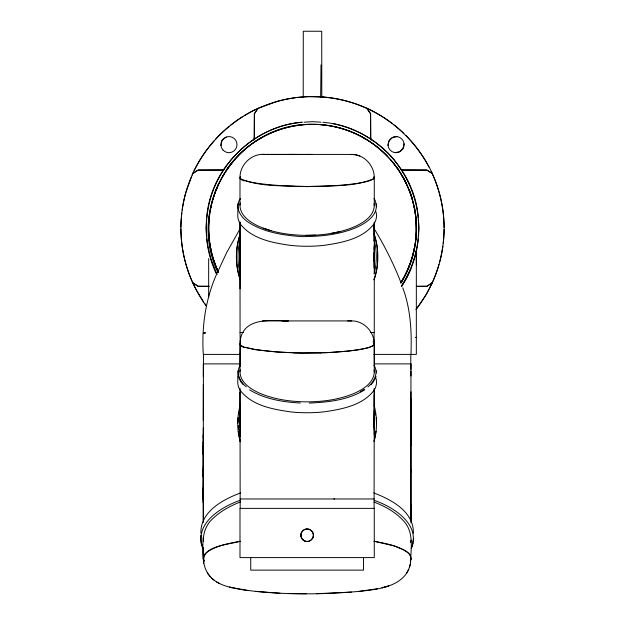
<?xml version="1.0" encoding="UTF-8"?>
<svg xmlns="http://www.w3.org/2000/svg" width="625" height="625" viewBox="0 0 625 625"><rect width="100%" height="100%" fill="white"/><g stroke="black" fill="none" stroke-linecap="round" stroke-linejoin="round"><path stroke-width="0.94" d="M373.961 502.023C385.008 506.289 395.812 512.172 403.75 521.141C414.422 532.484 410.703 549.234 410.547 563.219C406.016 586.75 378.258 589.352 358.906 591.398C320.109 594.844 280.828 594.977 242.188 589.719C232.648 588.016 222.57 586.32 214.547 580.523C203.867 573.359 202.211 559.555 203.297 547.789M203.289 520.539L203.312 384.523M203.289 493.68L203.289 487.5M203.297 476.672L203.289 465.211M203.437 465.016L203.289 441.516L203.297 522.5M203.711 563.234C202.922 548.234 200 530.102 212.562 518.875C220.461 511.117 230.398 505.805 240.648 501.844M203.289 428.047L203.297 503.008L203.43 477.516M208.664 258.578L208.664 297.43M262.461 320.922L351.25 320.922C363.75 320.508 374.391 331.883 374.273 344.164L374.281 372.258C373.695 382.883 363.328 389.211 354.641 393.195C339.688 399.547 323.281 401.773 307.125 401.859C290.969 401.781 274.586 399.523 259.617 393.203C250.82 389.148 240.156 382.633 239.977 371.742L239.992 344.195C240.57 317.047 269.719 320.266 288.438 320.922L282.172 320.922M240.008 272.312L240.039 277.234L240.016 235.688M240 222.148L240.008 288.875M262.328 154.422L351.266 154.422C363.766 154.016 374.383 165.398 374.273 177.664L374.281 205.758C373.828 215.992 363.969 222.281 355.648 226.258C339.961 233.18 322.586 235.414 305.562 235.359C289.547 235.148 273.32 232.719 258.57 226.242C250.133 222.211 240.047 215.727 239.977 205.242L239.992 177.695C239.75 164.625 251.812 153.117 264.891 154.422M239.992 393.531L240 388.234M303.203 97.586L303.281 31.25L321.719 31.25L321.797 97.57M374.086 341.867L374.094 332.469L370.875 332.469M374.086 508.367L374.258 388.555M374.266 278.125L374.273 332.469L370.633 332.469M374.266 274.055L374.258 222.062M374.266 406.227L374.266 394.68M410.961 522.969L410.945 363.891L374.344 363.891M410.961 519.688L410.969 504.656M416.344 265.055L416.336 250.773L416.336 354.398L373.883 354.398M203.289 376.68L203.312 363.891L240.703 363.891M203.297 499.227L203.312 488.93M203.289 477.594L203.297 474.195L203.445 477.117M203.281 438.133L203.289 435.305M203.305 451.508L203.297 454.289L203.289 445.539M410.938 369.375L410.945 363.891M410.953 472.656L410.961 469.789M203.289 500.578L203.437 478.602M240.172 508.367L239.992 392.094L239.992 406.227M367.297 108.547A131.703 131.703 0 0 0 276.727 101.539L258 108.398L254.383 113.664L254.336 137.539L253.594 140.102M254.188 139.914L254.383 113.664M240 434.344L240.039 430.281L240 437.125L239.992 429.625M374.164 253.25L374.234 246.766M374.25 410.141L374.094 418.633L374.266 388.828M320.648 97.523L321.016 64.922M240.008 265.25L240.313 250.75M374.266 423.344L374.086 424.109L374.266 423.336A66.992 66.992 0 0 0 374.164 419.578A67.039 67.039 0 0 1 374.164 427.133M203.406 466.227L203.406 476.031M238.328 421.938L238.438 417.617M237.781 423.383L237.953 417.977M240.289 426.914L240.172 418.422M377.484 264.055L377.484 249.602A70.617 70.617 0 0 0 374.086 234.18M240.242 426.477A67.711 67.711 0 0 1 240.164 423.594L240.305 420.867M236.82 249.187L236.414 256.828L236.82 264.484M206.539 219.695L205.977 228.18L206.539 236.664M206.672 217.812C210.297 168.5 252.891 126.305 302.016 122.188M418.328 238.555C416.742 255.609 411.023 272.398 401.422 286.625M418.461 236.664L419.023 228.18L418.461 219.695M374.07 261.539L374.203 259.711M237.953 370.711L237.758 382.234A82.484 33.219 0 0 0 240.531 390.781C252.172 405.57 272.469 409.234 290.055 411.82A63.734 25.664 0 0 0 324.203 411.82C341.789 409.234 362.086 405.57 373.727 390.781A82.484 33.219 0 0 0 375.891 378.18M415.516 241.242C418.398 218.242 413.398 194.375 401.406 174.531L406.031 183.07M209.469 215.211C207.109 234.539 210.203 254.469 218.414 272.141M374.047 425.977L374.086 418.422M374.023 427.266L374.062 418.203M238.031 203.664L237.758 215.734A82.484 33.219 0 0 0 240.531 224.281C252.172 239.07 272.469 242.742 290.055 245.32A63.734 25.672 0 0 0 324.203 245.32C341.789 242.734 362.086 239.07 373.727 224.281A82.484 33.219 0 0 0 375.891 211.68M239.977 205.242L240.305 202.859M239.977 371.742L240.305 369.359M410.719 560.102L410.477 556.055A107.992 24.117 -2 0 0 403.281 549.602M238.844 414.023L239.102 412.211M413.383 533.172C413.945 511.555 391.297 499.523 373.758 492.93M410.594 542.547L410.953 540.117M376.227 203.664C377.922 215.758 365.461 223.484 355.922 227.664C338.75 234.906 319.859 236.648 301.398 236.594C283.57 235.312 265.062 232.586 249.594 223.039C241.367 218.391 233.727 207.531 240.508 198.516M376.07 431.234L374.016 441.484M412.781 543.336L413.602 538.391M200.898 535.289L200.891 542.195L202.703 547.258M374.625 437.086L374.914 435.383M416.102 309.43L426.469 294.133L432.258 282.734A131.75 131.75 0 0 0 432.273 173.641L432.32 173.531C419.031 144.953 395.539 121.383 366.859 108.258L370.625 113.703L370.664 137.539L371.398 140.078M206.578 306.062L203.758 302.438L196.234 289.812L192.734 282.727A131.688 131.688 0 0 1 185.859 192.414L192.742 173.508C205.891 145 229.328 121.586 257.828 108.422L258 108.398M220.945 145.531L222.023 140.32L226.289 137.023M388.047 145.531L389.125 140.32L393.391 137.023A8.055 8.055 0 0 1 403.656 147.289L400.328 151.602M404.055 143.727L402.977 148.945L398.711 152.234A8.055 8.055 0 0 1 388.047 143.727M203.953 561.125C201.32 545.859 230.305 544.406 239.852 541.328M211.031 207.453L211.461 205.555M240.133 177.109L240.305 178.594C260.953 187.625 285.047 185.211 307.133 186.648C329.211 185.211 353.312 187.633 373.961 178.586L373.961 176.836L373.945 178.531M240.133 343.609L240.727 345.445L243.438 346.914L255.234 349.695L277.023 352.078L301.898 353.117L328.227 352.625L348.336 351.102L359.023 349.695L368.422 347.711L373.539 345.445L374.273 344.164L373.961 343.336L373.945 345.031M414.5 247.703C412.008 259.898 407.602 271.758 401.039 282.359M239.359 410.391L240.383 406.148M416.625 248.625C413.898 261.594 409.023 274.141 401.789 285.266M409.367 567.359L410.547 563.219M411.508 547.305L412.523 544.133M212.375 200.648L215.086 192.211L218.844 183.336L215.086 192.211M374.094 423.719L374.273 423.164M410.313 561.125L410.969 558.336A105.695 23.562 -2 0 0 407.32 552.203C397.531 545.414 385.375 543.453 373.906 541.242M374.258 267.852L374.164 252.516M411.445 548.328L413.039 543.641M411.258 548.102C421.273 524.406 393.438 507.055 374.516 500.43M374.102 257.617L374.266 256.859A66.992 66.992 0 0 0 374.164 253.078M240.313 176.867L240.313 178.531M240.313 343.359L240.313 345.031M216.25 275.023C205.359 299.961 201.586 327.328 203.289 354.398L240.375 354.398M376.07 376.516L373.266 382.055L370.961 384.773M409.117 265.742L409.891 264.008M217.227 272.859L226.711 252.508L240.359 228.273M410.93 268.852L406.492 278.258L401.625 286.406M406.789 573.062L408.703 569.273M312.344 538.695L312.914 537.617A6.242 6.219 90 0 0 312.914 532.82L311.562 530.789L309.531 529.43A6.242 6.219 0.4 0 0 304.727 529.43L302.695 530.789L301.344 532.82A6.242 6.219 -89.8 0 0 301.336 537.617L302.695 539.648L304.727 541.008A6.242 6.219 0.4 0 0 309.531 541.008L311.562 539.648L312.914 537.617M240.188 365.32C235.453 372.789 240.109 381.906 246.32 386.875M239.273 200.289L240.109 198.914M254.438 113.836L257.828 108.422M401.016 282.945C415.016 260.656 419.727 232.922 414.43 207.18M388.445 141.969L391.219 138.375M367.938 386.867C374.141 381.898 378.812 372.805 374.078 365.336M192.711 173.688L197.922 170.094L221.852 170.016L224.297 169.367M432.258 282.734L426.977 286.305L416.32 286.359M192.742 173.508L197.477 170.562M432.234 282.883L426.805 286.258L416.383 286.312M259.453 139.117L261.023 138.172M360.305 391.727L364.328 389.336M262.188 137.352C226.555 156.57 204.773 198 209.148 238.25A109.477 106.617 -12 0 0 213.023 257.992L216.391 267.492A108.477 105.602 -8.4 0 0 218.414 272.117M364.688 389.82C348.164 400.102 328.312 402.227 309.289 403.086M240.289 500.266C221.031 506.844 193.266 523.992 203 548.102M240.5 492.93C222.961 499.523 200.312 511.555 200.875 533.172M224.352 169.195L221.852 170.016L198.266 170.07M382.203 587.742L388.805 585.938L385.977 586.695M382.078 587.758L384.641 587.078M331.43 233.367L340.148 231.562M391.773 137.656L396.953 136.625M395.148 152.641L399.469 151.773M377.539 588.758L358.906 591.398M240.352 541.242C228.875 543.445 216.727 545.43 206.922 552.203A105.688 23.578 2.1 0 0 203.289 558.336L203.781 560.672L203.289 558.336M351.336 592.094L316.461 593.703M303.648 96.906L301.828 97.039L308.375 96.641L323.836 97.086L321.453 96.906M302.078 122.312C256.445 125.797 216.867 162.508 208.398 207.219A128.539 116.672 0 0 0 208.383 248.625L210.898 258.742L217.148 274.57M303.977 122.195L312.5 121.664L321.023 122.195M305.562 235.359L315.516 235.164M320.281 186.438L293.977 186.438M320.281 352.938L293.977 352.938M293.477 154.422L289.188 154.438L296.867 154.422M351.727 320.922L347.664 320.922M243.398 332.469L240.062 332.469L240.008 222.055M243.625 332.469L240.062 332.469L240.172 341.867M240.313 341.867L239.992 366.516M372.977 341.867L374.266 341.867L374.266 366.508M410.789 363.891L410.789 354.398M239.984 498.969L374.273 498.969M270.602 154.422L312.008 154.453L307.133 154.422M266.633 154.422L269.391 154.43M426.695 170.07L403.148 170.016L400.68 169.359M208.664 286.32L198.305 286.297L192.68 282.836M333.789 498.969L334.633 498.969M209.43 286.312L197.961 286.273L192.734 282.727M306.242 593.734L288.68 593.539M279.938 593.227L255.367 591.398M322.922 122.312C372.109 126.125 414.687 168.562 418.328 217.812M351.086 154.422L355.578 154.766L359.828 156M300.312 403.016C282.805 402.062 264.742 399.109 249.57 389.82M248.422 590.602L229.617 587.078L232.055 587.742M374.406 541.328L393.797 545.82L403.242 549.609M333.391 123.734C357.312 128.453 379.32 141.742 394.812 160.547M263.172 228.164L271.102 230.742M400.617 169.195L403.148 170.016L427.039 170.094L432.266 173.641M216.43 581.883L219.672 583.547M363.977 138.172L365.547 139.117M427.5 170.562L432.32 173.531M366.859 108.258L370.57 113.875L370.75 139.781M302.695 539.648L304.727 541.008M370.656 142.156C387.492 153.641 400.828 170.047 408.609 188.883A107.992 105.203 8.7 0 1 415.844 218.148L416.211 233.266A109 106.055 7.4 0 1 400.859 282.594M211.422 577.961L214.555 580.523M387.25 156.109C378.867 147.461 368.992 140.273 358.195 134.945A102.422 100.461 -0.3 0 0 317.781 124.469L307.219 124.484A102.422 100.367 0.1 0 0 262.219 137.391M243.297 384.773L240.992 382.055L238.188 376.516M390.695 159.859C407.102 178.57 416.383 203.297 416.336 228.18A109.133 106.273 10.5 0 1 400.688 283.086M207.477 573.062L210.195 576.438M397.922 169.133C383.047 147.602 359.859 132.133 334.266 126.648A94.039 84.742 0.3 0 0 312.445 124.344C238.18 122.609 185.07 205.977 218.133 272.578M394.523 160.625C405.484 174.109 413.102 190.203 416.602 207.219A128.5 116.633 0.5 0 1 416.648 248.625M397.867 168.57L406.281 183.125M374.688 229.539C384.898 246.422 393.766 264.148 400.93 282.531M374.188 198.75L374.984 200.289M203.539 560.102L204.117 561.281M374.102 198.742L375.516 201.812L376.5 206.773M216.375 274.008C211.086 262.891 207.797 250.789 206.672 238.555M239.984 423.164L240.164 423.594M240.156 257.617L239.992 256.844M201.219 543.641L202.813 548.328M409.75 190.859L412.492 198.945M402.789 287.836C410.711 309.102 411.805 331.953 410.969 354.398M240.25 441.484L238.188 431.234M240.008 423.656L240.164 424.109L239.992 423.477M375.289 413.188L375.539 414.992M374.062 203.523L374.281 205.758M374.078 369.906L374.281 372.258M376.305 370.711L376.477 372.938M203.297 474.195L203.383 476.219M376.305 417.977L376.477 423.391M238.344 425.562L238.445 429.336M203.305 537.367L203.398 541.289M374.062 224.062L374.266 241.289L374.062 226.047M374.141 425.75L374.258 434.828M203.375 460.625L203.437 464.828M240.008 410.141L240.172 418.734L239.992 403.742M374.211 263.188L374.258 268.406M410.953 371.07L410.969 375.945M374.258 245.484L374.266 250.18M203.289 434.242L203.328 454.938M410.969 445.43L410.938 391.852M410.969 505.031L410.969 520.555L410.953 398.922M374.258 260.141L374.266 263.133M374.258 426.633L374.266 429.625M363.523 557.602L363.523 570.133L250.734 570.133L250.734 557.602M203.469 354.398L203.289 420.328M444.078 229.359A131.586 131.586 0 0 1 443.203 243.383M442.852 246.18A131.586 131.586 0 0 1 439.484 262.695M438.977 264.5A131.586 131.586 0 0 1 416.109 309.305M206.344 305.945A131.586 131.586 0 0 1 204.703 303.656M203.641 302.109A131.586 131.586 0 0 1 180.914 228.883M180.922 227.008A131.586 131.586 0 0 1 181.266 218.594M181.414 216.719A131.586 131.586 0 0 1 181.797 212.984M182.148 210.188A131.586 131.586 0 0 1 191.336 176.859M192.078 175.133A131.586 131.586 0 0 1 193.242 172.57M194.047 170.875A131.586 131.586 0 0 1 214.305 140.586M215.57 139.195A131.586 131.586 0 0 1 229.188 126.328M230.648 125.156A131.586 131.586 0 0 1 242.891 116.516M244.492 115.531A131.586 131.586 0 0 1 255.188 109.734M256.883 108.93A131.586 131.586 0 0 1 295.438 97.711M297.297 97.477A131.586 131.586 0 0 1 301.039 97.094M324.445 97.141A131.586 131.586 0 0 1 392.516 123.719M394 124.875A131.586 131.586 0 0 1 403.875 133.492M405.875 135.469A131.586 131.586 0 0 1 429.055 167.109M431.164 171.305A131.586 131.586 0 0 1 444.086 227.484M203.328 474.016A103.836 103.836 0 0 1 203.328 468.234M240.094 260.453A67.133 67.133 0 0 1 240.023 254.758M374.211 254.156A67.133 67.133 0 0 1 374.258 257.953M374.273 256.805A67.039 67.039 0 0 1 374.172 260.609M374.195 253.078A67.078 67.078 0 0 1 374.188 260.586M240.305 263.398A67.039 67.039 0 0 1 240.305 250.203M240.281 263.398A67.094 67.094 0 0 1 240.273 250.211M373.734 178.531A67.539 8.445 -0.5 0 1 320.156 186.367M294.289 186.25A67.352 8.32 0.6 0 1 245.898 180.938M244.383 181A68.109 8.641 0.2 0 1 240.156 178.531M374 233.828A70.719 70.719 0 0 1 374 279.836M240.258 279.836A70.719 70.719 0 0 1 240.258 233.828M374.219 240.062A69.148 69.148 0 0 1 374.219 273.594M240.039 273.594A69.148 69.148 0 0 1 240.039 240.062M377.516 264.055A70.703 70.703 0 0 1 374.133 279.492M236.867 249.195A70.625 70.625 0 0 1 240.055 234.531M240.055 279.125A70.625 70.625 0 0 1 236.867 264.477M240.164 428.156A79.594 72.852 0 0 1 240.195 418.211M240.258 425.938A67.039 67.039 0 0 1 240.258 420.68M240.273 441.836A82.484 75.5 0 0 1 240.273 404.812M374.234 405.734A82.484 75.5 0 0 1 374.234 440.922M240.281 429.898A67.094 67.094 0 0 1 240.281 416.641M239.969 423.328A67.062 67.062 0 0 1 240.305 416.68M373.734 345.023A67.539 8.445 -0.5 0 1 320.156 352.867M294.289 352.75A67.352 8.328 0.6 0 1 245.898 347.438M244.383 347.5A68.109 8.641 0.2 0 1 240.156 345.031M414.258 248.641A122.906 111.547 0 0 1 413.883 250.422M211.117 250.422A122.906 111.547 0 0 1 210.742 248.641M370.656 142.148A102.453 100.5 -0.4 0 0 312.5 124.281A102.453 100.445 0 0 0 254.367 142.188C214.234 168.289 197.609 223.703 216.445 267.625A108.258 105.391 -8.7 0 0 218.461 272.242M300.984 536.438A6.234 6.188 90 0 1 300.984 533.992M410.969 558.336L410.477 560.672L410.969 558.336M229.711 165.508L226.742 169.641L232.555 161.914L229.711 165.508M416.344 337.391L415.836 337.391L416.344 337.391M240.422 353.508L239.992 353.508L240.422 353.508M374.266 508.367L239.992 508.367L239.992 557.602L374.266 557.602L374.266 508.367M204.078 332.914L203.359 332.914L205.625 332.93L204.078 332.914M222.844 149.883A8.055 8.055 0 0 0 236.555 147.289A8.055 8.055 0 0 0 227.453 136.719A8.055 8.055 0 0 0 222.844 149.883M303.992 540.648A6.266 6.266 0 0 0 313.398 535.219A6.266 6.266 0 0 0 303.992 529.797A6.266 6.266 0 0 0 303.992 540.648"/></g></svg>
